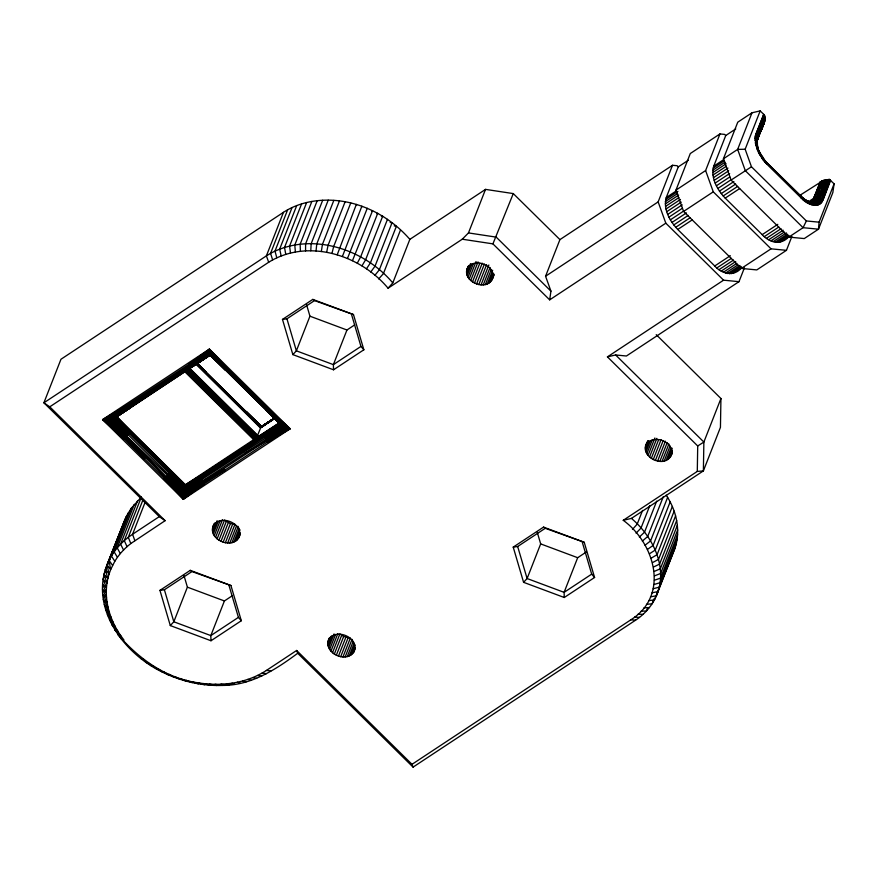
<?xml version="1.0" encoding="UTF-8"?>
<svg xmlns="http://www.w3.org/2000/svg" width="878" height="878" viewBox="0 0 878 878"><rect width="100%" height="100%" fill="white"/><g stroke="black" fill="none" stroke-linecap="round" stroke-linejoin="round"><path stroke-width="1.32" d="M757.495 145.836L757.703 148.799L757.286 147.065C756.715 143.07 753.28 138.834 755.969 134.169L763.728 114.381L760.183 110.88L751.996 112.79L737.761 122.185L723.417 158.797L731.067 180.078L788.839 237.093L804.248 238.575L818.494 229.18L832.838 192.567L834.1 183.831L829.337 179.375L823.103 180.55L799.54 195.553M305.555 250.91L305.61 243.81L322.676 200.272C355.908 198.56 388.274 214.484 409.85 239.354L392.795 282.892L388.065 288.214C360.189 254.697 307.509 238.092 268.679 262.259L49.761 406.821L43.9 402.793L60.966 359.256L283.451 212.333C295.063 204.728 308.88 200.963 322.676 200.272M666.193 495.17C676.4 510.436 680.922 530.268 675.05 548.015L656.393 595.8C652.091 605.787 644.606 614.227 635.562 620.197L413.077 767.12L412.012 764.321L630.931 619.758C669.629 595.493 655.076 543.427 623.248 520.303L697.286 471.42L703.377 470.893L720.443 427.356L720.937 398.524L656.217 334.65M697.286 471.42L697.714 445.969L607.433 356.874L723.571 280.181L738.991 281.673L744.434 267.79M756.595 141.248L756.232 142.434L757.824 137.824L755.969 134.169L763.728 114.381M764.321 122.525L761.061 130.613L764.519 121.954L761.687 128.879L760.578 125.115L764.101 114.777L764.947 117.114L764.694 121.329L757.187 140.513L756.54 144.508L757.824 137.824L764.936 120.012L757.187 140.513M741.35 267.955C733.92 277.119 721.431 273.804 714.747 265.979L677.739 229.465C669.903 221.223 662.967 209.216 666.259 197.539L678.277 166.875L688.286 160.257M788.817 236.621C781.387 245.785 768.887 242.46 762.203 234.635L725.206 198.121C717.37 189.878 710.434 177.883 713.715 166.205L725.744 135.53L735.753 128.912M267.812 441.832L290.146 428.793L287.896 428.354L203.74 484.14L183.348 499.308L102.594 419.618L209.381 349.093L290.146 428.793L183.348 499.308L185.456 484.755L254.214 439.318L257.408 435.729L261.084 426.829L274.134 418.301L262.621 426.017M244.797 453.487L287.896 428.354L281.805 425.611L280.247 422.559L254.752 438.879L185.532 370.571L186.07 370.077L255.289 438.385M830.643 180.418L822.884 200.206C818.724 209.765 806.234 203.905 801.307 198.121L766.692 163.966L758.449 151.005L756.309 144.332L756.221 136.573L764.431 115.183M310.768 250.812L311.163 243.7L328.218 200.162M189.055 364.118L209.381 349.093L209.392 350.871L124.983 406.426L102.594 419.618L107.215 419.914L183.557 495.258L202.083 481.704L200.634 475.514L280.225 423.064M145.111 457.822L126.004 436.915L107.215 419.914L109.421 419.772L166.381 476.765L183.765 493.14L266.155 439.384L264.706 433.205L280.247 422.559M240.1 534.395C235.809 551.966 205.079 539.772 214.045 524.034M328.427 640.391C335.089 626.464 361.209 638.295 353.636 652.354C344.933 664.108 321.622 651.564 329.415 637.878M834.1 183.831L819.075 222.178L818.494 229.18L803.074 227.687L788.839 237.093M244.819 411.288L261.853 427.158L196.705 362.976L261.26 426.686L274.134 418.301L260.898 427.07L205.979 372.963L205.902 371.822L197.276 363.294M261.721 426.884L246.279 411.661L246.356 412.814L260.525 427.849L275.22 418.147M766.889 163.319L765.133 160.619L764.332 160.696L801.504 197.473L801.307 198.121M801.504 197.473L801.438 196.562L800.275 196.255C804.928 202.192 817.572 209.162 822.006 199.46L830.237 180.045L822.884 200.206C818.9 196.046 812.479 198.044 808.945 201.808M361.769 207.021L361.857 206.209L342.387 256.497M316.036 251.02L316.771 243.919L333.827 200.382M141.358 497.069L131.217 508.329L126.114 516.824L107.028 564.861C89.765 608.663 124.226 653.901 162.551 672.186C181.186 681.339 202.039 686.168 222.825 685.422C251.141 685.444 275.835 669.541 297.708 653.265L296.643 650.466L266.385 670.452C246.268 683.589 220.949 686.629 197.583 682.744C165.262 678.003 138.911 658.796 117.871 634.531L120.725 635.639L123.974 640.084L121.318 639.206M758.263 150.566L757.758 147.252L755.749 144.859L755.299 142.434L756.99 143.366L757.023 145.386L757.176 140.667L755.146 137.945L756.88 141.556L757.22 144.705M388.065 288.214L462.267 239.211L492.92 243.864L549.672 299.859L550.934 291.134L545.567 276.23L559.923 239.617L672.493 165.283L677.125 165.733L678.277 166.875M321.348 251.525L322.413 244.457L339.468 200.919M466.58 271.675C468.907 256.464 494.72 263.016 492.953 277.064C488.519 294.042 457.69 280.411 469.017 265.452M645.396 448.153C647.734 432.931 673.536 439.483 671.769 453.542C666.753 471.212 635.442 455.967 648.326 440.679M756.595 143.059L757.813 138.779M756.309 144.332L755.749 144.859L758.482 152.454L762.982 159.741L766.692 163.966M326.66 252.326L328.054 245.313L345.12 201.775M820.974 181.461L813.906 199.35L811.579 201.49L809.45 202.017L813.171 202.225L815.442 204.365L815.223 205.386L811.81 202.192L809.154 201.731C819.953 202.511 818.856 187.058 823.103 180.55M758.976 152.344L759.218 151.29L757.352 149.908L756.836 146.516M760.743 155.45L762.982 159.741C765.166 158.962 761.5 155.011 759.81 154.967L758.449 151.005M757.209 140.919L757.209 138.285L755.431 135.958L755.936 138.318M756.99 142.302L757.187 141.501M331.95 253.435L333.684 246.488L350.75 202.95M121.153 530.751L124.094 521.323M650.51 596.81L656.393 595.8C668.421 567.967 653.1 536.678 631.436 518.404L623.248 520.303M239.123 536.908C243.502 522.992 219.467 513.476 213.058 526.537M337.196 254.829L356.336 204.431L356.589 205.353M765.342 161.113L763.487 159.006L765.309 160.795L764.782 161.936L763.608 159.62M760.864 130.087L762.038 126.3M822.006 199.46L829.337 179.375C823.257 186.092 825.276 201.424 814.784 203.487C809.944 203.619 805.62 200.722 802.24 197.528L800.988 197.704M830.237 180.045L825.891 189.56L824.892 188.935L828.119 179.452C822.587 190.844 819.778 211.96 803.71 198.702L803.085 198.669M824.892 188.935L823.816 188.452L826.856 179.617C821.545 188.638 819.679 210.149 804.511 199.635L803.765 199.745M758.504 150.072C752.435 138.285 761.994 126.805 764.727 115.622L755.969 134.169M757.484 146.439L757.209 138.285L764.947 117.114L761.138 126.015M811.579 201.49L809.593 202.324L814.564 201.292L819.909 204.08C818.636 200.689 813.643 199.504 810.866 201.863L812.852 200.074L818.296 188.408L822.686 188.112L825.572 179.847C820.359 187.201 819.942 206.407 806.531 201.106L810.372 201.951L813.379 205.2L813.862 204.333M760.864 130.251L763.498 124.007M761.709 127.936L765.012 118.585L761.522 126.97M824.31 180.166L821.534 187.936L823.696 180.352L820.392 187.936L822.532 180.758C817.528 186.959 819.185 200.755 809.45 202.017M675.05 548.015L654.417 599.883L648.666 600.651M821.984 180.978L819.306 188.09L821.468 181.208L818.296 188.408L820.524 181.702L813.522 198.779L819.328 199.591L822.115 201.753L820.48 202.006C817.451 198.79 812.523 199.558 809.681 202.62M763.805 123.568L761.061 130.613L764.079 123.074L761.467 129.779M104.153 576.681L103.176 579.173L106.447 587.876L102.638 584.144L106.293 592.661L102.496 589.182L106.501 597.479L102.726 594.274L107.061 602.341L103.33 599.4L107.983 607.203L104.317 604.547L109.256 612.065L105.678 609.672L110.88 616.905L107.412 614.776L112.845 621.701L109.509 619.835L115.15 626.431L111.956 624.829L117.773 631.084L114.744 629.735L120.725 635.639C109.333 619.264 103.264 598.324 107.84 578.547L105.371 569.515L122.437 525.977M106.04 569.306L104.087 574.289L107.84 578.547L109.07 574.025L107.028 564.861L126.114 516.824M107.983 564.335L110.43 558.112M111.396 555.631L114.809 546.917M117.74 539.454L119.693 534.482M128.495 512.489L111.429 556.026L109.048 560.362L110.639 569.624L109.07 574.025L105.371 569.515M131.217 508.329L114.151 551.867L111.429 556.026L114.82 561.261L110.639 569.624L107.028 564.861M134.279 504.356L117.213 547.894L114.151 551.867L117.411 557.321L114.82 561.261M137.659 500.603L120.604 544.14L117.213 547.894L120.308 553.557L117.411 557.321M140.875 498.32L124.292 540.607L120.604 544.14L123.524 550.001L120.308 553.557M142.916 499.999L128.287 537.314L124.292 540.607L127.025 546.654L123.524 550.001M145.243 501.931L132.567 534.274L128.287 537.314L130.811 543.537L127.025 546.654M283.451 212.333L266.385 255.871L43.9 402.793L159.269 516.637L165.119 520.676L130.811 543.537M287.633 209.798L270.567 253.336L266.385 255.871L268.679 262.259M292.067 207.526L275.001 251.075L276.779 257.748M296.731 205.551L279.665 249.1L281.169 255.882M301.593 203.872L284.527 247.42L285.745 254.313M306.652 202.5L289.586 246.038L290.486 253.018M311.866 201.435L294.799 244.984L295.392 252.019M317.21 200.689L300.144 244.238L300.419 251.317M184.007 575.628L187.398 587.152L173.822 621.778L170.31 625.575L210.994 640.753L241.307 620.735L230.936 585.538L190.263 570.349L159.939 590.367L170.31 625.575M212.564 528.282L214.528 523.266M212.443 530.114L215.395 522.597M212.696 531.991L217.107 520.72M213.299 533.868L218.216 521.334M214.265 535.679L220.158 520.643M215.549 537.391L222.43 519.842M217.118 538.938L224.494 520.138L230.475 523.475L234.953 524.298L227.589 543.109M218.94 540.288L226.304 521.488M220.949 541.419L228.313 522.619M306.554 304.666L309.945 316.19L296.369 350.827L292.857 354.613L333.541 369.792L363.854 349.784L353.483 314.576L312.798 299.398L282.486 319.416L292.857 354.613M223.1 542.275L230.475 523.475M225.339 542.834L232.703 524.034M229.806 543.054L236.676 525.516M231.913 542.703L238.3 526.405M233.866 542.044L239.277 528.26M235.611 541.111L240.034 529.829M237.093 539.926L240.034 532.397M367.267 208.284L347.479 258.45M238.267 538.51L240.232 533.495M232.121 595.855L224.406 600.958L210.83 635.595L210.994 640.753M387.483 219.324L370.417 262.862L366.477 268.822M354.668 324.904L346.953 330.007L333.377 364.633L333.541 369.792M400.467 230.08L383.401 273.629L378.681 278.941M462.267 239.211L468.468 232.922L485.523 189.385L513.279 193.588L559.923 239.617M466.844 269.886L468.314 266.144M466.69 273.541L470.586 263.576M467.173 275.418L471.563 264.201M468.029 277.25L473.396 263.543M469.214 278.984L476.052 261.545M327.933 642.136L329.404 638.372M327.812 643.969L330.754 636.451M470.718 280.565L478.038 261.885M328.054 645.846L331.983 635.826M328.668 647.723L334.068 633.938M472.474 281.97L479.794 263.279M329.634 649.533L335.528 634.498M474.438 283.133L482.252 263.202M330.918 651.235L337.789 633.696M476.567 284.033L484.371 264.102M332.488 652.793L339.852 633.993L343.682 636.462L350.322 638.152L342.958 656.953M513.279 193.588L492.92 243.864M478.773 284.637L486.588 264.717M334.309 654.143L341.674 635.343M481.023 284.944L488.837 265.013M336.318 655.262L343.682 636.462M483.229 284.922L490.067 267.494M338.469 656.118L345.833 637.318M485.347 284.593L491.208 269.645M340.697 656.689L348.072 637.889M487.301 283.956L492.668 270.259M489.035 283.023L492.942 273.058M490.506 281.838L493.436 274.364M491.669 280.422L494.116 274.188M492.492 278.809L493.963 275.077M345.175 656.909L352.045 639.36M347.282 656.557L353.175 641.511M349.235 655.899L354.152 643.365M350.981 654.966L354.91 644.935M352.462 653.77L354.91 647.503M353.636 652.354L355.107 648.601M545.567 276.23L658.149 201.896L672.493 165.283M791.89 236.445L786.447 250.329L756.792 269.919L741.372 268.427L683.611 211.422L675.95 190.142L690.295 153.529L719.96 133.939L724.591 134.389L725.744 135.53M537.281 532.375L540.672 543.899L527.107 578.536L523.584 582.323L564.269 597.501L594.582 577.483L584.221 542.286L543.537 527.107L513.224 547.126L523.584 582.323M675.95 190.142L705.616 170.552L719.96 133.939M586.504 551.878L577.68 557.706L564.104 592.343L564.269 597.501M751.996 112.79L737.652 149.403L723.417 158.797M819.075 222.178L806.366 220.949L751.469 166.776L745.159 149.238L760.183 110.88M757.077 140.008L760.469 131.349M645.659 446.353L647.766 440.932M645.506 450.008L648.919 441.294M645.988 451.885L650.389 440.679M646.845 453.717L652.211 440.021M648.041 455.452L654.867 438.012M649.533 457.043L656.854 438.352M651.289 458.437L658.61 439.757M653.254 459.6L661.068 439.68M655.383 460.5L663.186 440.58M657.6 461.115L665.403 441.184M659.839 461.411L667.159 442.731M642.564 510.414L637.208 524.1L632.478 529.423M662.056 461.4L668.882 443.961M664.163 461.071L670.024 446.123M666.117 460.423L671.001 447.967M649.775 505.684L641.006 528.073L636.056 533.155M667.851 459.501L672.252 448.285M669.321 458.305L672.252 450.831M670.485 456.889L671.955 453.158M671.308 455.287L672.285 452.796M656.7 501.118L644.507 532.211L639.349 537.051M663.296 496.696L647.701 536.502L642.345 541.078M667.631 497.376L650.565 540.914L645.045 545.216M670.155 501.887L653.1 545.425L647.415 549.463M672.339 506.485L655.273 550.023L649.468 553.788M674.15 511.139L657.095 554.676L651.18 558.167M720.937 398.524L703.871 442.062L703.377 470.893L631.436 518.404M675.599 515.836L658.544 559.385L652.541 562.578M676.675 520.555L659.608 564.093L653.539 567.012M677.366 525.274L660.3 568.812L654.198 571.446M677.673 529.961L660.607 573.499L654.483 575.858M647.393 608.553L646.428 611.044L641.149 611.143M677.586 534.603L660.53 578.141L654.406 580.215M677.125 539.169L660.058 582.707L653.967 584.518M654.044 598.818L652.102 603.801L646.482 604.338M676.279 543.647L659.213 587.195L653.177 588.721M813.522 198.779L820.118 181.965M825.891 189.56L829.798 179.694M761.687 128.879L764.694 121.329M759.821 154.122L760.249 153.496L759.514 153.244M352.462 260.678L372.568 210.654L371.844 211.192M806.366 220.949L803.074 227.687L745.312 170.683L737.652 149.403L745.159 149.238M357.302 263.148L360.66 256.826L377.716 213.288L376.684 213.672M119.649 414.186L115.633 417.379L170.606 471.442L166.381 476.765L183.557 495.258L285.811 427.74L209.469 352.396L191.174 365.38L193.138 365.797L210.27 354.953L281.805 425.611L184.182 490.078L112.351 419.179L209.963 354.712L225.723 370.253L226.864 370.318L209.622 353.604L107.215 419.914L190.12 364.853L209.392 350.871L210.105 354.888L282.442 426.093L265.529 438.078L184.029 491.065L109.421 419.772L114.601 418.202L210.972 354.196L196.595 363.448M129.637 432.602L130.229 431.592L116.236 416.446L185.456 484.755L200.634 475.514L184.885 486.61L114.601 418.202L131.239 407.03L115.161 417.807L129.637 432.602L126.004 436.915M361.977 265.869L365.632 259.712L382.698 216.175L381.37 216.394M370.768 272.004L374.994 266.232L392.06 222.694L390.161 222.518M737.037 269.875L734.677 272.367M374.851 275.374L379.329 269.831L396.384 226.294L394.233 225.898M760.798 155.867L761.292 155.296M127.047 435.861L111.429 419.421L209.622 353.604L226.217 370.384L209.842 354.438L193.138 365.797L210.972 354.196M115.633 417.379L115.161 417.807L130.229 431.592L115.984 416.918L139.953 400.983M812.194 204.047L811.437 204.717L808.155 201.172M782.144 241.022L783.428 239.924M762.115 157.579L761.874 157.557M201.457 480.387L183.765 493.14L167.424 475.711M281.278 425.117L264.761 435.488L280.85 424.612L265.782 409.785L281.278 425.117L265.057 436.772L282.442 426.093L265.782 409.785L280.532 424.096L264.761 435.488L184.523 488.223L113.942 418.565L182.262 372.876M809.428 202.335L813.906 199.35M262.939 426.412L265.134 424.908M268.416 422.658L272.795 419.662M170.014 472.452L184.698 487.378L200.678 477.808L184.347 489.123L168.4 474.625L184.029 491.065L200.985 479.081L184.347 489.123L169.267 473.516L184.698 487.378L280.323 423.58L267.538 410.509M260.711 427.41L275.088 417.709L261.084 426.829L246.356 412.814L260.711 427.41L275.44 417.687M124.983 406.426L104.91 419.871L183.414 497.343L203.74 484.14M220.422 364.118L210.599 354.778L114.601 418.202L128.89 433.677L113.185 418.894L130.646 407.601M210.27 354.953L225.405 369.934L210.435 354.921L193.994 365.654L210.105 354.888M142.236 399.468L147.943 395.671M151.367 393.399L174.195 378.22M176.478 376.706L182.174 372.909L176.5 376.64M194.718 365.292L210.599 354.778L225.273 369.451M121.921 412.693L127.606 408.928M129.878 407.436L135.563 403.682M137.835 402.179L142.39 399.172M145.803 396.922L150.347 393.915M152.618 392.411L158.303 388.658M160.586 387.154L166.271 383.401M168.543 381.897L174.228 378.144M282.486 319.416L286.941 318.813L314.511 300.605L353.483 314.576M409.85 239.354L485.523 189.385M351.518 314.412L360.946 346.426L333.377 364.633L296.369 350.827L286.941 318.813M159.269 516.637L132.567 534.274L134.861 540.661M666.259 197.539L676.269 190.932M713.715 166.205L723.735 159.587M665.678 199.46L677.915 191.382M713.145 168.115L724.273 160.773M665.37 201.589L677.607 193.511M712.826 170.255L725.063 162.167M665.315 203.916L678.661 195.103M712.782 172.571L726.128 163.758M665.535 206.396L678.881 197.583M713.002 175.051L726.347 166.238M666.018 208.997L680.472 199.449M713.474 177.652L727.939 168.104M666.753 211.686L681.207 202.138M714.209 180.341L728.674 170.793M667.73 214.408L682.195 204.859M715.197 183.063L729.651 173.515M668.937 217.14L682.294 208.316M716.404 185.796L729.761 176.983M670.364 219.829L683.721 211.016M717.831 188.485L731.176 179.672M549.672 299.859L665.809 223.177L658.149 201.896M683.611 211.422L713.276 191.832L705.616 170.552M731.067 180.078L751.469 166.776M671.988 222.441L686.442 212.893M719.444 191.108L733.909 181.548M673.766 224.944L688.231 215.395M721.233 193.61L735.698 184.051M675.698 227.303L690.163 217.744M723.165 195.959L737.63 186.41M677.739 229.465L692.204 219.917M725.206 198.121L739.671 188.572M159.939 590.367L164.395 589.764L191.975 571.556L230.936 585.538M714.747 265.979L730.32 255.696M762.203 234.635L777.776 224.351M716.865 267.933L731.33 258.373M764.332 236.588L778.797 227.04M719.049 269.634L733.514 260.086M766.516 238.289L780.981 228.741M721.255 271.072L735.72 261.523M768.722 239.727L783.176 230.179M723.45 272.213L736.796 263.4M770.917 240.868L784.263 232.055M725.601 273.047L737.838 264.969M773.068 241.713L786.414 232.9M727.675 273.574L739.913 265.485M775.142 242.229L787.379 234.152M729.651 273.76L740.78 266.418M777.118 242.416L788.246 235.074M731.495 273.618L741.504 267.011M778.962 242.284L788.971 235.666M733.174 273.157L740.966 268.009M780.641 241.812L788.993 236.259M741.372 268.427L771.038 248.836L786.447 250.329M738.991 281.673L626.409 356.007L615.621 354.964L607.433 356.874M228.971 585.363L238.41 617.377L210.83 635.595L173.822 621.778L164.395 589.764M513.224 547.126L517.669 546.511L545.249 528.304L584.221 542.286M582.257 542.11L591.684 574.135L564.104 592.343L527.107 578.536L517.669 546.511M193.994 365.654L210.786 354.536M262.829 426.159L272.773 419.618M192.216 366.181L194.444 364.721M198.9 361.802L202.247 359.607M205.595 357.412L210.051 354.492M254.752 438.879L279.27 422.801M129.911 407.963L113.185 418.894L128.023 434.775L111.429 419.421L129.066 408.105L127.09 407.699L109.421 419.772L128.111 408.018M274.946 417.862L261.084 426.829L246.411 412.155M190.12 364.853L209.469 352.396L226.864 370.318M191.064 367.015L194.378 364.875M264.64 434.292L280.532 424.096L265.65 409.291L280.323 423.58L254.214 439.318L184.995 371.01M192.183 365.698L209.842 354.438L225.723 370.253M262.698 426.006L273.87 418.872M200.568 476.6L184.885 486.61L170.606 471.442L185.258 485.282L200.634 475.514L185.071 485.907L170.606 471.442M697.714 445.969L703.871 442.062L615.621 354.964M187.288 369.616L195.311 364.721M148.459 393.596L104.91 419.871L124.928 437.902L144.036 458.711M265.529 438.078L283.967 426.971L225.339 368.793M225.097 470.037L202.851 482.966L183.414 497.343L146.198 456.845M202.083 481.704L224.208 468.863M810.46 203.52L809.428 203.937L807.914 201.314L804.511 199.635M261.424 426.653L246.279 411.661M652.014 592.826L657.984 591.563M810.372 201.764L814.433 202.028L818.515 204.815L818.252 203.674M805.159 200.513L808.879 201.49M266.594 410.235L285.811 427.74L266.155 439.384L283.967 426.971L266.1 410.103M808.671 202.741L807.387 202.873L806.278 200.403L803.71 198.702M643.969 607.839L649.424 607.521M638.021 614.238L643.102 614.337M819.448 202.961L821.117 203.059L820.48 202.006M634.618 617.113L639.469 617.399M630.931 619.758L635.562 620.197M266.385 670.452L271.006 670.891M755.859 140.206L755.091 140.118L755.98 142.225M262.083 673.086L266.462 673.678M806.86 201.742L805.324 201.534L804.237 198.922M468.468 232.922L496.213 237.126L550.934 291.134M141.369 658.994L143.509 659.356L146.363 662.649L148.25 662.813L151.576 666.073L153.2 666.04L156.975 669.255L158.325 669.047L162.551 672.186L163.615 671.802L168.269 674.842L169.048 674.315L174.129 677.223L174.601 676.554L180.089 679.32L180.253 678.529L186.125 681.119L185.982 680.22L192.238 682.612L191.766 681.635L198.373 683.808L197.583 682.744L204.53 684.686L203.411 683.567L210.665 685.246L209.227 684.094L216.778 685.498L215.022 684.324L222.825 685.422L220.751 684.247L228.796 685.038L226.403 683.874L234.667 684.324L231.957 683.194M808.748 201.457L809.582 201.611M257.539 675.456L261.677 676.181M252.787 677.575L256.65 678.409M801.438 196.562L766.187 162.046L801.548 196.957M261.578 426.719L245.467 411.222L261.139 427.07M247.826 679.407L251.426 680.34M822.686 188.112L823.816 188.452M242.69 680.955L246.005 681.976M805.049 200.513L803.293 199.943L802.24 197.528M237.4 682.228L240.407 683.303M309.945 316.19L346.953 330.007M540.672 543.899L577.68 557.706M187.398 587.152L224.406 600.958M757.549 148.755L759.327 151.565M805.203 199.712L805.795 199.964M806.684 200.535L807.354 200.832M168.763 378.956L169.816 379.483M815.442 204.365L816.935 205.254L816.913 204.146M312.798 299.398L314.511 300.605M543.537 527.107L545.249 528.304M190.263 570.349L191.975 571.556M802.69 197.693L804.643 199.295M102.594 419.618L123.842 438.78M247.058 390.238L209.392 350.871L268.953 409.477L290.146 428.793M801.186 196.31L803.019 198.011M800.791 196.2L803.205 198.483M196.617 364.041L203.466 370.516L197.012 363.975M267.647 410.498L269.59 412.353M275.407 417.917L278.304 420.705M195.926 362.691L260.525 427.849L196.178 364.348M197.374 363.931L205.09 371.372M197.056 363.229L205.584 371.504M246.729 413.143L254.4 420.573M257.276 423.361L261.106 427.07M196.255 362.79L206.034 372.305M212.728 356.435L219.511 363.086M713.276 191.832L771.038 248.836M665.809 223.177L723.571 280.181M392.795 282.892C364.008 248.77 311.569 231.616 270.567 253.336L272.619 259.866M197.429 363.481L205.902 371.822M189.374 367.915L257.616 435.269M189.154 368.376L257.408 435.729M187.892 367.915L257.111 436.234M188.496 369.418L256.738 436.772M187.08 369.001L256.299 437.321M187.574 370.516L255.816 437.859M184.457 371.394L253.687 439.702M49.761 406.821L165.119 520.676M296.643 650.466L412.012 764.321M297.708 653.265L413.077 767.12M268.953 409.477L287.896 428.354L268.042 409.905L248.759 389.547M267.647 410.564L269.579 412.484M271.522 414.416L278.293 421.144M245.961 411.354L261.853 427.158M196.299 363.349L205.979 372.963M196.233 363.821L260.525 427.849M216.734 359.947L218.644 361.868M215.758 359.058L218.633 361.977M248.485 415.064L252.14 418.839M247.848 389.986L267.241 410.169M764.804 160.586L766.933 162.792M103.176 579.173L106.962 583.168L104.087 574.289M209.381 349.093L228.576 369.627M164.219 478.631L183.348 499.308M591.684 574.135L594.582 577.483M360.946 346.426L363.854 349.784M238.41 617.377L241.307 620.735M763.816 159.28L758.921 151.104M109.048 560.362L112.571 565.366M760.183 153.31L761.303 155.384M760.128 153.771L761.127 155.571M759.218 151.29L760.249 153.496M758.065 148.964L759.24 151.927M757.286 145.276L757.923 148.239M757.099 142.291L757.121 143.048M185.258 485.282L150.412 451.522L116.236 416.446L185.258 485.282"/></g></svg>
